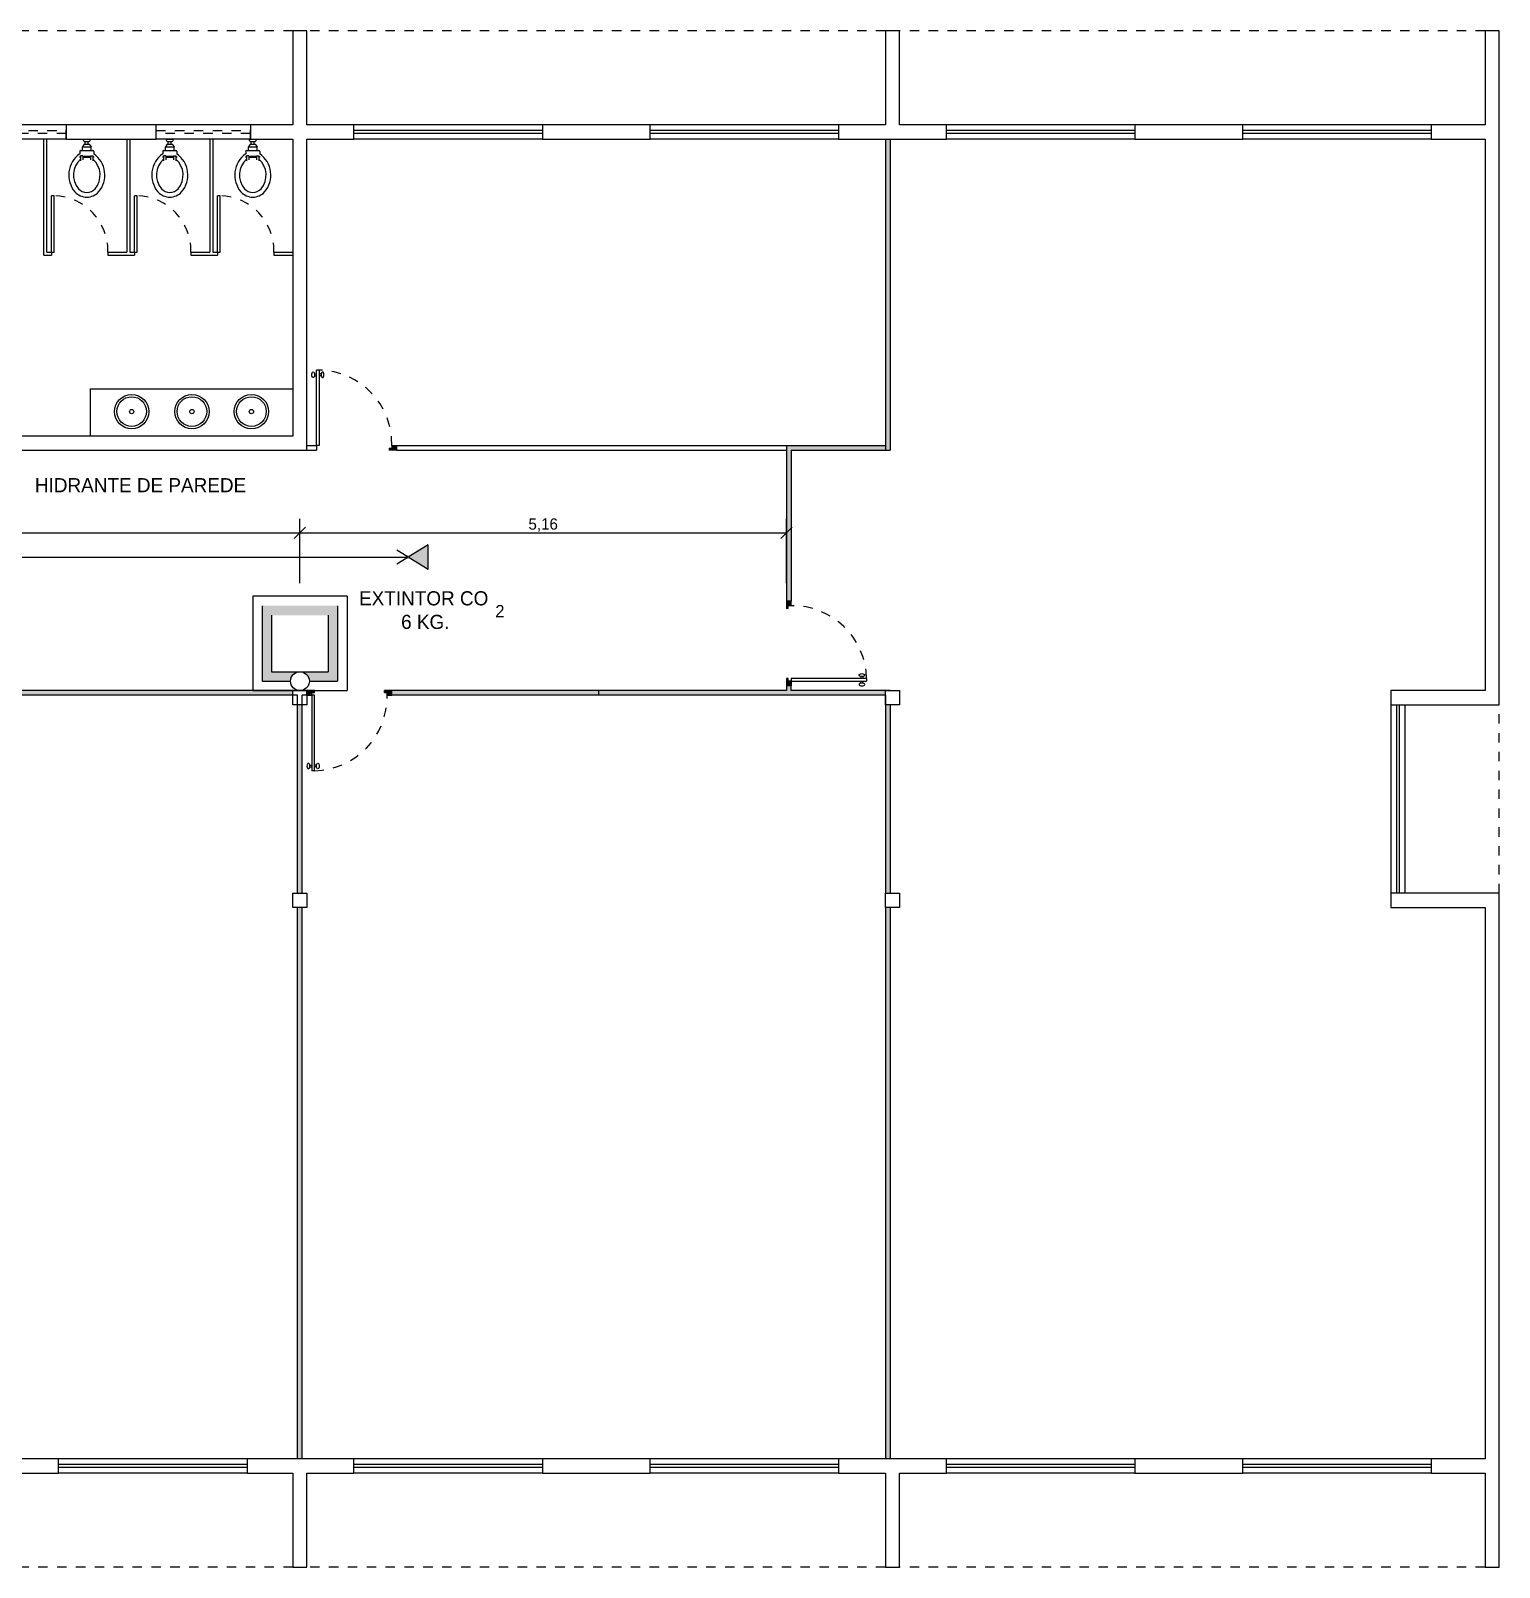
# Model space of a CAD drawing. Header units: millimetres. Extents: x 952 to 2017, y 419 to 1447.
# Drawn here: x 977.07 to 992.64, y 423.02 to 439.32 of the extents above; entities that cross this region are included whole.
import ezdxf

# ---------------------------------------------------------------- set-up
doc = ezdxf.new("R2010")
doc.units = ezdxf.units.MM
doc.header["$PDMODE"] = 34
doc.linetypes.add('ACAD_ISO03W100', pattern=[30, 12, -18])
doc.layers.get('0').update_dxf_attribs({"color": 5})
for name, color, linetype in [('can02', 2, 'Continuous'), ('ESQUADRIAS', 2, 'Continuous'), ('fio tomadas de chão', 82, 'Continuous'), ('Fios', 10, 'Continuous'), ('INCENDIO', 1, 'Continuous'), ('Janela', 2, 'Continuous'), ('pena 01', 1, 'Continuous'), ('pena01', 1, 'Continuous'), ('pena02', 2, 'Continuous'), ('pena04', 4, 'Continuous')]:
    doc.layers.add(name, color=color, linetype=linetype)
doc.styles.get("Standard").update_dxf_attribs({"font": 'ERASLGHT.TTF'})
doc.dimstyles.new('ISO-25', dxfattribs={"dimtxt": 0.12, "dimasz": 0.12, "dimexe": 0.15, "dimexo": 0.14, "dimgap": 0.015, "dimtad": 1, "dimzin": 1, "dimtxsty": 'Standard', "dimblk": 'OBLIQUE', "dimcen": 0.15, "dimdle": 0.0005, "dimclrd": 1, "dimclre": 1, "dimclrt": 2, "dimadec": 0, "dimazin": 0, "dimtfac": 1, "dimtmove": 0, "dimatfit": 3, "dimldrblk": 'OBLIQUE', "dimfxl": 1, "dimarcsym": 0})

# ---------------------------------------------------------------- blocks, each defined once
blk = doc.blocks.new('_Oblique')
at = {"color": 0, "linetype": 'ByBlock', "lineweight": -2}
blk.add_line((-0.5, -0.5), (0.5, 0.5), dxfattribs=at)
blk = doc.blocks.new('*D16')
at = {"color": 1, "lineweight": -2}
for p, q in [((965.057, 433.462), (965.057, 434.144)), ((979.924, 433.462), (979.924, 434.144)), ((965.057, 433.994), (979.924, 433.994))]:
    blk.add_line(p, q, dxfattribs=at)
at = {"layer": 'Defpoints', "color": 0}
for p in [(979.924, 433.994), (965.057, 433.322), (979.924, 433.322)]:
    blk.add_point(p, dxfattribs=at)
at = {"color": 1, "lineweight": -2, "xscale": 0.12, "yscale": 0.12, "zscale": 0.12, "rotation": 180}
blk.add_blockref('_Oblique', (965.057, 433.994), dxfattribs=at)
at = {"color": 1, "lineweight": -2, "xscale": 0.12, "yscale": 0.12, "zscale": 0.12}
blk.add_blockref('_Oblique', (979.924, 433.994), dxfattribs=at)
at = {"color": 2, "insert": (972.49, 434.078), "char_height": 0.12, "attachment_point": 5}
blk.add_mtext('14,87', dxfattribs=at)
blk = doc.blocks.new('*D17')
at = {"color": 1, "lineweight": -2}
for p, q in [((979.924, 433.462), (979.924, 434.144)), ((985.082, 433.462), (985.082, 434.144)), ((979.923, 433.994), (985.083, 433.994))]:
    blk.add_line(p, q, dxfattribs=at)
at = {"layer": 'Defpoints', "color": 0}
for p in [(985.082, 433.994), (979.924, 433.322), (985.082, 433.322)]:
    blk.add_point(p, dxfattribs=at)
at = {"color": 1, "lineweight": -2, "xscale": 0.12, "yscale": 0.12, "zscale": 0.12, "rotation": 180}
blk.add_blockref('_Oblique', (979.924, 433.994), dxfattribs=at)
at = {"color": 1, "lineweight": -2, "xscale": 0.12, "yscale": 0.12, "zscale": 0.12}
blk.add_blockref('_Oblique', (985.082, 433.994), dxfattribs=at)
at = {"color": 2, "insert": (982.503, 434.078), "char_height": 0.12, "attachment_point": 5}
blk.add_mtext('5,16', dxfattribs=at)

msp = doc.modelspace()

# ---------------------------------------------------------------- hatches: boundary and pattern name
at = {"layer": 'fio tomadas de chão'}
msp.add_hatch(color=256, dxfattribs=at).paths.add_polyline_path([(981.282, 433.606), (981.282, 433.87), (981.081, 433.744, -0.141294), (981.083, 433.738, -0.141294), (981.081, 433.732)])
at = {"layer": 'INCENDIO'}
msp.add_hatch(color=256, dxfattribs=at).paths.add_polyline_path([(979.624, 433.122), (980.224, 433.122), (980.224, 432.522), (979.924, 432.522, -0.414214), (980.024, 432.422), (980.324, 432.422), (980.324, 433.222), (979.524, 433.222), (979.524, 432.422), (979.824, 432.422, -0.414214), (979.924, 432.522), (979.624, 432.522)])
at = {"layer": 'pena02'}
for points in [[(986.182, 434.872), (986.182, 438.172), (986.132, 438.172), (986.132, 434.872)], [(985.132, 433.272), (985.132, 434.872), (986.132, 434.872), (986.132, 434.922), (985.082, 434.922), (985.082, 433.272)], [(979.849, 432.272), (979.849, 432.322), (973.89, 432.322), (973.89, 432.272)], [(983.09, 432.272), (983.09, 432.322), (980.899, 432.322), (980.899, 432.272)], [(986.132, 432.272), (986.132, 432.322), (985.132, 432.322), (985.132, 432.372), (985.082, 432.372), (985.082, 432.322), (983.09, 432.322), (983.09, 432.272)], [(979.949, 430.172), (979.949, 432.172), (979.899, 432.172), (979.899, 430.172)], [(986.182, 430.172), (986.182, 432.172), (986.132, 432.172), (986.132, 430.172)], [(979.949, 424.172), (979.949, 430.022), (979.899, 430.022), (979.899, 424.172)], [(986.182, 424.172), (986.182, 430.022), (986.132, 430.022), (986.132, 424.172)]]:
    msp.add_hatch(color=256, dxfattribs=at).paths.add_polyline_path(points)
h = msp.add_hatch(dxfattribs=at)
h.set_pattern_fill('LINE', color=256, scale=0.004, angle=45, style=0)
h.set_pattern_definition([(315, (-1037.950138, 2376.170972), (-0.00898025612, -0.00898025612), [])])
h.paths.add_polyline_path([(980.949, 434.922), (980.949, 434.872), (980.869, 434.872), (980.869, 434.892), (980.899, 434.892), (980.899, 434.922)])
h = msp.add_hatch(dxfattribs=at)
h.set_pattern_fill('LINE', color=256, scale=0.004, angle=135, style=0)
h.set_pattern_definition([(135, (2926.381163, -1585.626996), (-0.00898025612, -0.00898025612), [])])
h.paths.add_polyline_path([(985.132, 433.272), (985.082, 433.272), (985.082, 433.192), (985.102, 433.192), (985.102, 433.222), (985.132, 433.222)])
h = msp.add_hatch(dxfattribs=at)
h.set_pattern_fill('LINE', color=256, scale=0.004, angle=135, style=0)
h.set_pattern_definition([(135, (2926.381163, -1585.426996), (-0.00898025612, -0.00898025612), [])])
h.paths.add_polyline_path([(985.132, 432.372), (985.082, 432.372), (985.082, 432.452), (985.102, 432.452), (985.102, 432.422), (985.132, 432.422)])
h = msp.add_hatch(dxfattribs=at)
h.set_pattern_fill('LINE', color=256, scale=0.004, angle=45, style=0)
h.set_pattern_definition([(45, (-1037.800138, -1508.977023), (-0.00898025612, 0.00898025612), [])])
h.paths.add_polyline_path([(979.999, 432.272), (979.999, 432.322), (980.079, 432.322), (980.079, 432.302), (980.049, 432.302), (980.049, 432.272)])
h = msp.add_hatch(dxfattribs=at)
h.set_pattern_fill('LINE', color=256, scale=0.004, angle=45, style=0)
h.set_pattern_definition([(45, (-1038.000138, -1508.977023), (-0.00898025612, 0.00898025612), [])])
h.paths.add_polyline_path([(980.899, 432.272), (980.899, 432.322), (980.819, 432.322), (980.819, 432.302), (980.849, 432.302), (980.849, 432.272)])

# ---------------------------------------------------------------- linework, layer by layer
at = {"layer": 'can02'}
for p, q in [((977.445, 438.322), (976.445, 438.322)), ((979.399, 438.322), (978.399, 438.322)), ((977.445, 438.172), (976.445, 438.172)), ((979.399, 438.172), (978.399, 438.172))]:
    msp.add_line(p, q, dxfattribs=at)
for points in [[(980.495, 438.322), (979.999, 438.322), (979.999, 439.322), (979.849, 439.322), (979.849, 438.322), (979.399, 438.322), (979.399, 438.172), (979.849, 438.172), (979.849, 436.372), (979.849, 435.022), (976.039, 435.022), (976.039, 435.122), (975.889, 435.122), (975.889, 434.872), (979.999, 434.872), (979.999, 438.172), (980.495, 438.172)], [(986.778, 438.172), (986.778, 438.322), (986.282, 438.322), (986.282, 439.322), (986.132, 439.322), (986.132, 438.322), (985.636, 438.322), (985.636, 438.172)], [(992.64, 432.172), (992.64, 439.322), (992.49, 439.322), (992.49, 438.322), (991.92, 438.322), (991.92, 438.172), (992.49, 438.172), (992.49, 432.322), (991.49, 432.322), (991.49, 432.172)], [(978.399, 438.322), (977.445, 438.322), (977.445, 438.172), (978.399, 438.172)], [(983.636, 438.172), (983.636, 438.322), (982.495, 438.322), (982.495, 438.172)], [(989.92, 438.172), (989.92, 438.322), (988.778, 438.322), (988.778, 438.172)], [(992.64, 423.022), (992.64, 430.172), (991.49, 430.172), (991.49, 430.022), (992.49, 430.022), (992.49, 424.172), (991.92, 424.172), (991.92, 424.022), (992.49, 424.022), (992.49, 423.022)], [(977.365, 424.022), (977.365, 424.172), (976.224, 424.172), (976.224, 424.022)], [(979.999, 423.022), (979.999, 424.022), (980.495, 424.022), (980.495, 424.172), (979.365, 424.172), (979.365, 424.022), (979.849, 424.022), (979.849, 423.022)], [(983.636, 424.022), (983.636, 424.172), (982.495, 424.172), (982.495, 424.022)], [(986.282, 423.022), (986.282, 424.022), (986.778, 424.022), (986.778, 424.172), (985.636, 424.172), (985.636, 424.022), (986.132, 424.022), (986.132, 423.022)], [(989.92, 424.022), (989.92, 424.172), (988.778, 424.172), (988.778, 424.022)]]:
    msp.add_lwpolyline(points, close=True, dxfattribs=at)
at = {"layer": 'ESQUADRIAS'}
for p, q in [((978.089, 438.172), (978.089, 436.972)), ((978.119, 438.172), (978.119, 436.972)), ((978.969, 438.172), (978.969, 436.972)), ((978.999, 438.172), (978.999, 436.972)), ((977.209, 436.942), (977.289, 436.942)), ((977.239, 436.972), (977.289, 436.972)), ((977.289, 436.972), (977.289, 436.942)), ((977.289, 436.972), (977.319, 436.972)), ((977.889, 436.972), (977.889, 436.942)), ((977.889, 436.972), (978.089, 436.972)), ((977.889, 436.942), (978.169, 436.942)), ((978.119, 436.972), (978.169, 436.972)), ((978.169, 436.972), (978.169, 436.942)), ((978.169, 436.972), (978.199, 436.972)), ((978.769, 436.972), (978.969, 436.972)), ((978.769, 436.972), (978.769, 436.942)), ((978.769, 436.942), (979.049, 436.942)), ((978.999, 436.972), (979.049, 436.972)), ((979.049, 436.972), (979.049, 436.942)), ((979.049, 436.972), (979.079, 436.972)), ((979.649, 436.972), (979.649, 436.942)), ((979.649, 436.972), (979.849, 436.972)), ((979.649, 436.942), (979.849, 436.942))]:
    msp.add_line(p, q, dxfattribs=at)
at = {"layer": 'fio tomadas de chão'}
for p, q in [((981.061, 433.744), (980.953, 433.812)), ((981.282, 433.87), (981.081, 433.744)), ((981.282, 433.606), (981.282, 433.87)), ((972.489, 433.737), (981.06, 433.738)), ((981.061, 433.732), (980.953, 433.664)), ((981.282, 433.606), (981.081, 433.732))]:
    msp.add_line(p, q, dxfattribs=at)
msp.add_circle((981.071, 433.738), 0.0116, dxfattribs=at)
at = {"layer": 'Fios'}
for p, q in [((977.629, 438.172), (977.699, 438.172)), ((977.629, 438.157), (977.629, 438.172)), ((977.639, 438.147), (977.689, 438.147)), ((977.648, 438.117), (977.648, 438.147)), ((977.679, 438.117), (977.679, 438.147)), ((977.699, 438.157), (977.699, 438.172)), ((978.509, 438.172), (978.579, 438.172)), ((978.509, 438.157), (978.509, 438.172)), ((978.509, 438.172), (978.579, 438.172)), ((978.519, 438.147), (978.569, 438.147)), ((978.528, 438.117), (978.528, 438.147)), ((978.559, 438.117), (978.559, 438.147)), ((978.579, 438.157), (978.579, 438.172)), ((979.389, 438.172), (979.459, 438.172)), ((979.389, 438.157), (979.389, 438.172)), ((979.399, 438.147), (979.449, 438.147)), ((979.408, 438.117), (979.408, 438.147)), ((979.439, 438.117), (979.439, 438.147)), ((979.459, 438.157), (979.459, 438.172)), ((977.589, 438.041), (977.589, 438.017)), ((977.598, 437.987), (977.592, 437.987)), ((977.592, 437.987), (977.592, 437.976)), ((977.598, 437.996), (977.598, 437.943)), ((977.623, 437.996), (977.598, 437.996)), ((977.6, 438.052), (977.728, 438.052)), ((977.638, 438.117), (977.619, 438.092)), ((977.619, 438.052), (977.619, 438.092)), ((977.619, 438.092), (977.709, 438.092)), ((977.623, 437.996), (977.623, 437.952)), ((977.704, 437.987), (977.623, 437.987)), ((977.638, 438.117), (977.689, 438.117)), ((977.689, 438.117), (977.709, 438.092)), ((977.704, 437.996), (977.704, 437.952)), ((977.704, 437.996), (977.729, 437.996)), ((977.709, 438.052), (977.709, 438.092)), ((977.729, 437.996), (977.729, 437.943)), ((977.729, 437.987), (977.735, 437.987)), ((977.735, 437.987), (977.735, 437.976)), ((977.739, 438.041), (977.739, 438.017)), ((978.469, 438.041), (978.469, 438.017)), ((978.472, 437.987), (978.472, 437.976)), ((978.478, 437.987), (978.472, 437.987)), ((978.503, 437.996), (978.478, 437.996)), ((978.478, 437.996), (978.478, 437.943)), ((978.48, 438.052), (978.608, 438.052)), ((978.518, 438.117), (978.499, 438.092)), ((978.499, 438.092), (978.589, 438.092)), ((978.499, 438.052), (978.499, 438.092)), ((978.503, 437.996), (978.503, 437.952)), ((978.584, 437.987), (978.503, 437.987)), ((978.518, 438.117), (978.569, 438.117)), ((978.569, 438.117), (978.589, 438.092)), ((978.584, 437.996), (978.609, 437.996)), ((978.584, 437.996), (978.584, 437.952)), ((978.589, 438.052), (978.589, 438.092)), ((978.609, 437.996), (978.609, 437.943)), ((978.609, 437.987), (978.615, 437.987)), ((978.615, 437.987), (978.615, 437.976)), ((978.619, 438.041), (978.619, 438.017)), ((979.349, 438.041), (979.349, 438.017)), ((979.358, 437.987), (979.352, 437.987)), ((979.352, 437.987), (979.352, 437.976)), ((979.358, 437.996), (979.358, 437.943)), ((979.383, 437.996), (979.358, 437.996)), ((979.36, 438.052), (979.488, 438.052)), ((979.398, 438.117), (979.379, 438.092)), ((979.379, 438.092), (979.469, 438.092)), ((979.379, 438.052), (979.379, 438.092)), ((979.383, 437.996), (979.383, 437.952)), ((979.464, 437.987), (979.383, 437.987)), ((979.398, 438.117), (979.449, 438.117)), ((979.449, 438.117), (979.469, 438.092)), ((979.464, 437.996), (979.464, 437.952)), ((979.464, 437.996), (979.489, 437.996)), ((979.469, 438.052), (979.469, 438.092)), ((979.489, 437.996), (979.489, 437.943)), ((979.489, 437.987), (979.495, 437.987)), ((979.495, 437.987), (979.495, 437.976)), ((979.499, 438.041), (979.499, 438.017)), ((977.598, 437.976), (977.592, 437.976)), ((977.704, 437.976), (977.623, 437.976)), ((977.729, 437.976), (977.735, 437.976)), ((978.478, 437.976), (978.472, 437.976)), ((978.584, 437.976), (978.503, 437.976)), ((978.609, 437.976), (978.615, 437.976)), ((979.358, 437.976), (979.352, 437.976)), ((979.464, 437.976), (979.383, 437.976)), ((979.489, 437.976), (979.495, 437.976)), ((977.699, 435.522), (977.699, 435.022)), ((977.699, 435.522), (979.849, 435.522))]:
    msp.add_line(p, q, dxfattribs=at)
for centre, radius in [((978.14, 435.282), 0.182), ((978.14, 435.282), 0.157), ((978.779, 435.282), 0.182), ((978.779, 435.282), 0.157), ((979.41, 435.282), 0.182), ((979.41, 435.282), 0.157), ((978.14, 435.282), 0.0228), ((978.779, 435.282), 0.0228), ((979.41, 435.282), 0.0228)]:
    msp.add_circle(centre, radius, dxfattribs=at)
for centre, radius, start, end in [((977.639, 438.157), 0.01, 180, 270), ((977.689, 438.157), 0.01, 270, 0), ((978.519, 438.157), 0.01, 180, 270), ((978.569, 438.157), 0.01, 270, 0), ((979.399, 438.157), 0.01, 180, 270), ((979.449, 438.157), 0.01, 270, 0), ((977.751, 437.791), 0.278, 125.617, 220.0252), ((977.6, 438.041), 0.0113, 90, 180), ((977.728, 438.041), 0.0113, 0, 90), ((977.577, 437.791), 0.278, 319.9748, 54.383), ((978.631, 437.791), 0.278, 125.617, 220.0252), ((978.48, 438.041), 0.0113, 90, 180), ((978.608, 438.041), 0.0113, 0, 90), ((978.457, 437.791), 0.278, 319.9748, 54.383), ((979.511, 437.791), 0.278, 125.617, 220.0252), ((979.36, 438.041), 0.0113, 90, 180), ((979.488, 438.041), 0.0113, 0, 90), ((979.337, 437.791), 0.278, 319.9748, 54.383), ((977.751, 437.791), 0.228, 131.96, 220.0252), ((977.577, 437.791), 0.228, 319.9748, 48.2569), ((978.631, 437.791), 0.228, 131.96, 220.0252), ((978.457, 437.791), 0.228, 319.9748, 48.2569), ((979.511, 437.791), 0.228, 131.96, 220.0252), ((979.337, 437.791), 0.228, 319.9748, 48.2569), ((977.664, 437.726), 0.169, 221.9961, 318.0039), ((977.664, 437.726), 0.119, 221.9961, 318.0039), ((978.544, 437.726), 0.169, 221.9961, 318.0039), ((978.544, 437.726), 0.119, 221.9961, 318.0039), ((979.424, 437.726), 0.169, 221.9961, 318.0039), ((979.424, 437.726), 0.119, 221.9961, 318.0039)]:
    msp.add_arc(centre, radius, start, end, dxfattribs=at)
at = {"layer": 'INCENDIO'}
for p, q in [((979.424, 433.322), (979.424, 432.322)), ((980.424, 433.322), (979.424, 433.322)), ((980.424, 433.322), (980.424, 432.322)), ((979.524, 433.222), (979.524, 432.422)), ((979.624, 433.122), (979.624, 432.522)), ((980.224, 433.122), (980.224, 432.522)), ((980.324, 433.222), (980.324, 432.422)), ((979.624, 432.522), (980.224, 432.522)), ((979.424, 432.322), (980.424, 432.322)), ((979.524, 432.422), (979.824, 432.422)), ((980.024, 432.422), (980.324, 432.422))]:
    msp.add_line(p, q, dxfattribs=at)
msp.add_circle((979.924, 432.422), 0.1, dxfattribs=at)
at = {"layer": 'Janela'}
for p, q in [((977.319, 437.572), (977.289, 437.572)), ((977.289, 436.972), (977.289, 437.572)), ((977.319, 436.972), (977.319, 437.572)), ((978.199, 437.572), (978.169, 437.572)), ((978.169, 436.972), (978.169, 437.572)), ((978.199, 436.972), (978.199, 437.572)), ((979.079, 437.572), (979.049, 437.572)), ((979.049, 436.972), (979.049, 437.572)), ((979.079, 436.972), (979.079, 437.572))]:
    msp.add_line(p, q, dxfattribs=at)
at = {"layer": 'pena 01', "linetype": 'ACAD_ISO03W100', "ltscale": 0.005}
for p, q in [((979.849, 439.322), (973.89, 439.322)), ((986.132, 439.322), (979.999, 439.322)), ((992.49, 439.322), (986.282, 439.322)), ((977.445, 438.172), (977.445, 438.322)), ((978.399, 438.172), (978.399, 438.322)), ((978.399, 438.172), (978.399, 438.322)), ((979.399, 438.172), (979.399, 438.322)), ((979.399, 438.172), (979.399, 438.322)), ((976.445, 438.262), (977.445, 438.262)), ((977.445, 438.232), (976.445, 438.232)), ((978.399, 438.262), (979.399, 438.262)), ((979.399, 438.232), (978.399, 438.232)), ((992.64, 430.172), (992.64, 432.172)), ((979.849, 423.022), (973.64, 423.022)), ((986.132, 423.022), (979.999, 423.022)), ((992.49, 423.022), (986.282, 423.022))]:
    msp.add_line(p, q, dxfattribs=at)
for centre, radius, start, end in [((977.304, 436.987), 0.585, 358.5312, 88.5312), ((978.184, 436.987), 0.585, 358.5312, 88.5312), ((979.064, 436.987), 0.585, 358.5312, 88.5312), ((980.114, 434.937), 0.785, 358.9053, 88.9053), ((985.147, 432.437), 0.785, 1.0947, 91.0947), ((980.064, 432.257), 0.785, 271.0947, 1.0947)]:
    msp.add_arc(centre, radius, start, end, dxfattribs=at)
at = {"layer": 'pena01'}
for p, q in [((982.495, 438.322), (980.495, 438.322)), ((985.636, 438.322), (983.636, 438.322)), ((988.778, 438.322), (986.778, 438.322)), ((991.92, 438.322), (989.92, 438.322)), ((982.495, 438.172), (980.495, 438.172)), ((985.636, 438.172), (983.636, 438.172)), ((988.778, 438.172), (986.778, 438.172)), ((991.92, 438.172), (989.92, 438.172)), ((991.49, 432.172), (991.49, 430.172)), ((991.64, 432.172), (991.64, 430.172)), ((991.64, 432.172), (991.64, 430.172)), ((979.365, 424.172), (977.365, 424.172)), ((982.495, 424.172), (980.495, 424.172)), ((985.636, 424.172), (983.636, 424.172)), ((988.778, 424.172), (986.778, 424.172)), ((991.92, 424.172), (989.92, 424.172)), ((979.365, 424.022), (977.365, 424.022)), ((982.495, 424.022), (980.495, 424.022)), ((985.636, 424.022), (983.636, 424.022)), ((988.778, 424.022), (986.778, 424.022)), ((991.92, 424.022), (989.92, 424.022))]:
    msp.add_line(p, q, dxfattribs=at)
at = {"layer": 'pena02'}
for p, q in [((977.209, 436.942), (977.209, 438.172)), ((977.239, 436.972), (977.239, 438.172)), ((982.495, 438.262), (980.495, 438.262)), ((982.495, 438.232), (980.495, 438.232)), ((985.636, 438.262), (983.636, 438.262)), ((985.636, 438.232), (983.636, 438.232)), ((986.132, 438.172), (986.132, 434.872)), ((986.182, 438.172), (986.182, 434.872)), ((988.778, 438.262), (986.778, 438.262)), ((988.778, 438.232), (986.778, 438.232)), ((991.92, 438.262), (989.92, 438.262)), ((991.92, 438.232), (989.92, 438.232)), ((980.129, 435.722), (980.099, 435.722)), ((980.099, 434.922), (980.099, 435.722)), ((980.129, 435.722), (980.129, 434.922)), ((980.078, 435.682), (980.099, 435.682)), ((980.078, 435.662), (980.099, 435.662)), ((980.15, 435.682), (980.129, 435.682)), ((980.15, 435.662), (980.129, 435.662)), ((979.999, 434.922), (980.099, 434.922)), ((980.129, 434.922), (980.099, 434.922)), ((980.099, 434.922), (980.099, 434.872)), ((980.869, 434.892), (980.869, 434.872)), ((980.869, 434.892), (980.899, 434.892)), ((980.899, 434.922), (980.899, 434.892)), ((980.899, 434.922), (980.949, 434.922)), ((980.949, 434.922), (986.132, 434.922)), ((980.949, 434.922), (980.949, 434.872)), ((985.082, 434.922), (985.082, 433.272)), ((979.999, 434.872), (980.099, 434.872)), ((980.949, 434.872), (980.869, 434.872)), ((980.949, 434.872), (985.082, 434.872)), ((985.132, 434.872), (986.182, 434.872)), ((985.132, 434.872), (985.132, 433.272)), ((985.132, 433.272), (985.082, 433.272)), ((985.082, 433.272), (985.082, 433.192)), ((985.132, 433.222), (985.132, 433.272)), ((985.102, 433.192), (985.082, 433.192)), ((985.102, 433.192), (985.102, 433.222)), ((985.132, 433.222), (985.102, 433.222)), ((985.082, 432.452), (985.082, 432.372)), ((985.102, 432.452), (985.082, 432.452)), ((985.102, 432.422), (985.102, 432.452)), ((985.132, 432.452), (985.132, 432.422)), ((985.132, 432.452), (985.132, 432.372)), ((985.932, 432.452), (985.132, 432.452)), ((985.872, 432.473), (985.872, 432.452)), ((985.892, 432.473), (985.892, 432.452)), ((985.932, 432.452), (985.932, 432.422)), ((979.999, 432.322), (973.69, 432.322)), ((979.999, 432.322), (979.949, 432.322)), ((980.079, 432.322), (979.999, 432.322)), ((979.999, 432.272), (979.999, 432.322)), ((979.999, 432.272), (979.999, 432.322)), ((980.049, 432.272), (980.049, 432.322)), ((980.049, 432.302), (980.079, 432.302)), ((980.049, 432.272), (980.049, 432.302)), ((980.079, 432.302), (980.079, 432.322)), ((980.899, 432.322), (980.819, 432.322)), ((980.819, 432.302), (980.819, 432.322)), ((980.819, 432.302), (980.849, 432.302)), ((980.849, 432.272), (980.849, 432.302)), ((985.082, 432.322), (980.899, 432.322)), ((980.899, 432.272), (980.899, 432.322)), ((983.09, 432.322), (983.09, 432.272)), ((985.082, 432.372), (985.082, 432.322)), ((985.132, 432.372), (985.082, 432.372)), ((985.132, 432.422), (985.102, 432.422)), ((985.132, 432.422), (985.102, 432.422)), ((985.132, 432.372), (985.132, 432.422)), ((985.132, 432.422), (985.932, 432.422)), ((985.132, 432.322), (985.132, 432.372)), ((986.182, 432.322), (985.132, 432.322)), ((985.872, 432.401), (985.872, 432.422)), ((985.892, 432.401), (985.892, 432.422)), ((979.899, 432.272), (973.89, 432.272)), ((979.899, 430.172), (979.899, 432.272)), ((979.949, 430.172), (979.949, 432.272)), ((979.999, 432.272), (979.949, 432.272)), ((980.079, 432.272), (979.999, 432.272)), ((979.999, 432.272), (980.049, 432.272)), ((980.079, 432.272), (980.049, 432.272)), ((980.049, 432.272), (980.049, 431.472)), ((980.079, 431.472), (980.079, 432.272)), ((980.849, 432.272), (980.899, 432.272)), ((986.132, 432.272), (980.899, 432.272)), ((986.132, 432.272), (986.132, 430.172)), ((986.182, 432.172), (986.182, 430.172)), ((991.55, 432.172), (991.55, 430.172)), ((991.58, 432.172), (991.58, 430.172)), ((980.028, 431.532), (980.049, 431.532)), ((980.028, 431.512), (980.049, 431.512)), ((980.079, 431.472), (980.049, 431.472)), ((980.1, 431.532), (980.079, 431.532)), ((980.1, 431.512), (980.079, 431.512)), ((979.899, 424.172), (979.899, 430.022)), ((979.949, 424.172), (979.949, 430.022)), ((986.132, 430.022), (986.132, 424.172)), ((986.182, 430.022), (986.182, 424.172)), ((979.365, 424.112), (977.365, 424.112)), ((979.365, 424.082), (977.365, 424.082)), ((982.495, 424.112), (980.495, 424.112)), ((982.495, 424.082), (980.495, 424.082)), ((985.636, 424.112), (983.636, 424.112)), ((985.636, 424.082), (983.636, 424.082)), ((988.778, 424.112), (986.778, 424.112)), ((988.778, 424.082), (986.778, 424.082)), ((991.92, 424.112), (989.92, 424.112)), ((991.92, 424.082), (989.92, 424.082))]:
    msp.add_line(p, q, dxfattribs=at)
for centre, major_axis in [((980.064, 435.672), (0, 0.03)), ((985.882, 432.487), (0.03, 0)), ((980.114, 431.522), (0, -0.03))]:
    msp.add_ellipse(centre, major_axis=major_axis, ratio=0.5, dxfattribs=at)
at = {"layer": 'pena02', "extrusion": (0, 0, -1)}
for centre, major_axis in [((980.164, 435.672), (0, 0.03)), ((985.882, 432.387), (0.03, 0)), ((980.014, 431.522), (0, -0.03))]:
    msp.add_ellipse(centre, major_axis=major_axis, ratio=0.5, dxfattribs=at)
at = {"layer": 'pena04'}
for points in [[(979.849, 432.172), (979.849, 432.322), (979.999, 432.322), (979.999, 432.172)], [(986.132, 432.172), (986.132, 432.322), (986.282, 432.322), (986.282, 432.172)], [(979.849, 430.022), (979.849, 430.172), (979.999, 430.172), (979.999, 430.022)], [(986.132, 430.022), (986.132, 430.172), (986.282, 430.172), (986.282, 430.022)]]:
    msp.add_lwpolyline(points, close=True, dxfattribs=at)

# ---------------------------------------------------------------- texts
at = {"width": 11.6204, "attachment_point": 1}
for s, insert, char_height in [('{\\fEras Demi ITC|b0|i0|c0|p34;HIDRANTE DE PAREDE}', (977.114, 434.576), 0.15), ('{\\fEras Demi ITC|b0|i0|c0|p34;EXTINTOR CO \\P        6 KG.}', (980.551, 433.376), 0.15), ('{\\fEras Demi ITC|b0|i0|c0|p34;2}', (981.996, 433.23), 0.13)]:
    msp.add_mtext(s, dxfattribs=dict(at, insert=insert, char_height=char_height))

# ---------------------------------------------------------------- dimensions: what is measured, and where the dimension line sits
for base, p1, p2, picture, middle in [((979.924, 433.994), (965.057, 433.322), (979.924, 433.322), '*D16', (972.49, 434.078)), ((985.082, 433.994), (979.924, 433.322), (985.082, 433.322), '*D17', (982.503, 434.078))]:
    dim = msp.add_linear_dim(base=base, p1=p1, p2=p2, dimstyle='ISO-25')
    dim.commit()
    dim.dimension.update_dxf_attribs({"geometry": picture, "text_midpoint": middle})

doc.saveas('drawing.dxf')
